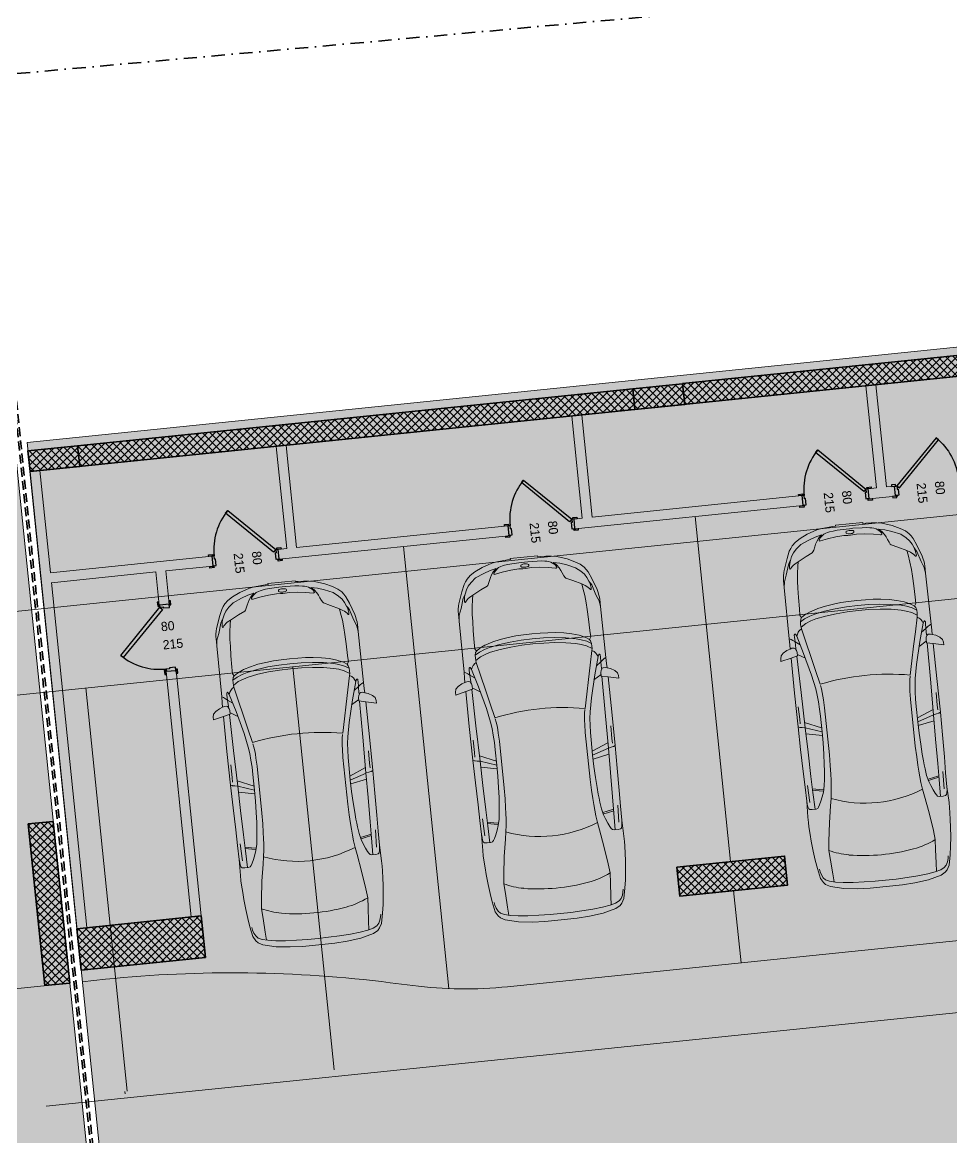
# Model space of a CAD drawing. Header units: millimetres. Extents: x 635850 to 824661, y -5878409 to -5774454.
# Drawn here: x 675643 to 686801, y -5801433 to -5788050 of the extents above; entities that cross this region are included whole.
import ezdxf

# ---------------------------------------------------------------- set-up
doc = ezdxf.new("R2010")
doc.units = ezdxf.units.MM
doc.header["$MEASUREMENT"] = 0
doc.linetypes.add('Dot & Dashed', pattern=[335.138881, 158.75, -88.194444, 0, -88.194437])
doc.linetypes.add('Hidden Line', pattern=[158.75, 105.833333, -52.916667])
for name, color, linetype, lineweight, true_color in [('0_Pen_No__102', 7, 'Continuous', 13, 0xcccccc), ('0_Pen_No__82', 7, 'Continuous', 20, 0xaaaaaa), ('A - Ndertesa 1 - Veturat_Pen_No__102', 7, 'Continuous', 13, 0xcccccc), ('A - Ndertesa 2 - 2D Drafting_Pen_No__102', 7, 'Continuous', 13, 0xcccccc), ('A - Ndertesa 2 - 2D Drafting_Pen_No__82', 7, 'Continuous', 20, 0xaaaaaa), ('A - Ndertesa 3 - Veturat_Pen_No__102', 7, 'Continuous', 13, 0xcccccc), ('A - Ndertesa 3 -Muret_Pen_No__102', 7, 'Continuous', 13, 0xcccccc), ('A - Ndertesa 3 -Muret_Pen_No__82', 7, 'Continuous', 20, 0xaaaaaa), ('A - Ndertesa 4 - Parcelat_Pen_No__8', 7, 'Continuous', 35, 0xa80f02), ('ARCHICAD Door Markers_Pen_No__112', 7, 'Continuous', 13, 0xd5aaaa)]:
    doc.layers.add(name, color=color, linetype=linetype, lineweight=lineweight, true_color=true_color)
for name, color, linetype, lineweight in [('A - Ndertesa 2 - 2D Drafting_Pen_No__121', 255, 'Continuous', 0), ('A - Ndertesa 2 - 2D Drafting_Pen_No__2', 8, 'Continuous', 15), ('A - Ndertesa 2 - 2D Drafting_Pen_No__6', 5, 'Continuous', 35), ('A - Ndertesa 3 - Shtyllat_Pen_No__101', 252, 'Continuous', 13), ('A - Ndertesa 3 - Shtyllat_Pen_No__22', 8, 'Continuous', 35), ('A - Ndertesa 3 -Muret_Pen_No__101', 252, 'Continuous', 13), ('A - Ndertesa 3 -Muret_Pen_No__22', 8, 'Continuous', 35), ('A - Ndërtesa 2 - Shtyllat_Pen_No__101', 252, 'Continuous', 13), ('A - Ndërtesa 2 - Shtyllat_Pen_No__22', 8, 'Continuous', 35), ('A-Ndertesa 3-Fill Bodrumi_Pen_No__121', 255, 'Continuous', 0), ('A-Ndertesa 3-Fill Bodrumi_Pen_No__2', 8, 'Continuous', 15), ('A-Ndertesa 3-Shyllat ndihmese_Pen_No__101', 252, 'Continuous', 13), ('A-Ndertesa 3-Shyllat ndihmese_Pen_No__22', 8, 'Continuous', 35), ('ARCHICAD Doors_Pen_No__101', 252, 'Continuous', 13), ('ARCHICAD Doors_Pen_No__42', 8, 'Continuous', 25), ('Drawing & Figure_Pen_No__6', 5, 'Continuous', 35)]:
    doc.layers.add(name, color=color, linetype=linetype, lineweight=lineweight)
for name, color, linetype in [('A - Ndertesa 3 - Shtyllat', 7, 'Continuous'), ('A - Ndertesa 3 -Muret', 7, 'Continuous'), ('A - Ndërtesa 2 - Shtyllat', 7, 'Continuous'), ('A-Ndertesa 3-Shyllat ndihmese', 7, 'Continuous'), ('ARCHICAD Door Markers', 7, 'Continuous'), ('ARCHICAD Doors', 7, 'Continuous')]:
    doc.layers.add(name, color=color, linetype=linetype)
doc.styles.add('GENERATED_STYLE_1', font='GOTHIC.TTF')
pattern_1 = [(45, (664183.82, -5827429.525), (-45.96194, 45.96194), []), (135, (664183.82, -5827429.525), (45.96194, 45.96194), [])]

# ---------------------------------------------------------------- blocks, each defined once
blk = doc.blocks.new('Wall_1', base_point=(678830, -5794483))
at = {"layer": 'A - Ndertesa 3 -Muret_Pen_No__102', "linetype": 'Continuous', "lineweight": 0, "true_color": 0xcccccc}
blk.add_hatch(color=254, dxfattribs=at).paths.add_polyline_path([(678937, -5794351), (678811, -5793127), (678692, -5793139), (678818, -5794363)])
at = {"layer": 'A - Ndertesa 3 -Muret_Pen_No__101', "color": 252, "linetype": 'Continuous', "lineweight": 13, "flags": 128}
for points in [[(678811, -5793127), (678692, -5793139)], [(678692, -5793139), (678818, -5794363)], [(678937, -5794351), (678811, -5793127)]]:
    blk.add_lwpolyline(points, dxfattribs=at)
blk = doc.blocks.new('Wall_2', base_point=(685910, -5793756))
at = {"layer": 'A - Ndertesa 3 -Muret_Pen_No__102', "linetype": 'Continuous', "lineweight": 0, "true_color": 0xcccccc}
blk.add_hatch(color=254, dxfattribs=at).paths.add_polyline_path([(686017, -5793625), (685891, -5792401), (685772, -5792413), (685898, -5793637)])
at = {"layer": 'A - Ndertesa 3 -Muret_Pen_No__101', "color": 252, "linetype": 'Continuous', "lineweight": 13, "flags": 128}
for points in [[(685891, -5792401), (685772, -5792413)], [(685772, -5792413), (685898, -5793637)], [(686017, -5793625), (685891, -5792401)]]:
    blk.add_lwpolyline(points, dxfattribs=at)
blk = doc.blocks.new('Wall_7', base_point=(682378, -5794119))
at = {"layer": 'A - Ndertesa 3 -Muret_Pen_No__102', "linetype": 'Continuous', "lineweight": 0, "true_color": 0xcccccc}
blk.add_hatch(color=254, dxfattribs=at).paths.add_polyline_path([(682485, -5793987), (682360, -5792763), (682240, -5792775), (682366, -5793999)])
at = {"layer": 'A - Ndertesa 3 -Muret_Pen_No__101', "color": 252, "linetype": 'Continuous', "lineweight": 13, "flags": 128}
for points in [[(682360, -5792763), (682240, -5792775)], [(682240, -5792775), (682366, -5793999)], [(682485, -5793987), (682360, -5792763)]]:
    blk.add_lwpolyline(points, dxfattribs=at)
blk = doc.blocks.new('Door 25_4')
at = {"layer": 'ARCHICAD Doors_Pen_No__101', "color": 252, "linetype": 'Continuous', "lineweight": 13}
for p, q in [((-400, 0), (-437, 0)), ((-400, 0), (-437, 0)), ((-400, 0), (-400, -115)), ((-400, 0), (-400, -115)), ((400, 0), (400, -115)), ((400, 0), (400, -115)), ((400, 0), (437, 0)), ((400, 0), (437, 0)), ((-400, -120), (-437, -120)), ((-400, -120), (-437, -120)), ((-400, -115), (-400, -120)), ((-400, -115), (-400, -120)), ((400, -115), (400, -120)), ((400, -115), (400, -120)), ((400, -120), (437, -120)), ((400, -120), (437, -120))]:
    blk.add_line(p, q, dxfattribs=at)
at = {"layer": 'ARCHICAD Doors_Pen_No__42', "color": 8, "linetype": 'Continuous', "lineweight": 25}
for p, q in [((-182, 498), (-154, 526)), ((344, -28), (-182, 498)), ((-154, 526), (372, 0)), ((-437, 0), (-437, 19)), ((-437, 19), (-387, 19)), ((-387, 0), (-437, 0)), ((-372, 0), (-400, 0)), ((-400, 0), (-400, -115)), ((-387, 19), (-387, 0)), ((-372, -40), (-372, 0)), ((372, 0), (344, -28)), ((400, 0), (372, 0)), ((372, 0), (372, -40)), ((387, 19), (437, 19)), ((387, 0), (387, 19)), ((437, 0), (387, 0)), ((400, -115), (400, 0)), ((437, 19), (437, 0)), ((-437, -139), (-437, -120)), ((-437, -120), (-387, -120)), ((-400, -120), (-400, -115)), ((-400, -115), (-375, -115)), ((-400, -115), (-360, -115)), ((-375, -120), (-400, -120)), ((-387, -120), (-387, -139)), ((-375, -115), (-375, -120)), ((-360, -40), (-372, -40)), ((-360, -115), (-360, -40)), ((372, -40), (360, -40)), ((360, -40), (360, -115)), ((360, -115), (400, -115)), ((375, -120), (375, -115)), ((375, -115), (400, -115)), ((400, -120), (375, -120)), ((387, -120), (437, -120)), ((387, -139), (387, -120)), ((400, -115), (400, -120)), ((437, -120), (437, -139)), ((-387, -139), (-437, -139)), ((437, -139), (387, -139))]:
    blk.add_line(p, q, dxfattribs=at)
blk.add_arc((372, 0), 744, 135, 180, dxfattribs=at)
blk = doc.blocks.new('D Marker 25_13')
at = {"layer": 'ARCHICAD Door Markers_Pen_No__112', "color": 9, "lineweight": 13, "true_color": 0xd5aaaa, "char_height": 110, "attachment_point": 7, "rotation": 90, "style": 'GENERATED_STYLE_1'}
for s, insert in [('\\A1;{\\pql;\\pt0;\\fCentury Gothic|b0|i0|c0|p34;80\\fCentury Gothic|b0|i0|c0|p34;\\A1{\\H.66x;\\S^  ;}\\fCentury Gothic|b0|i0|c0|p34;\\fCentury Gothic|b0|i0|c0|p34;}', (-52, -126)), ('\\A1;{\\pql;\\pt0;\\fCentury Gothic|b0|i0|c0|p34;215\\fCentury Gothic|b0|i0|c0|p34;\\A1{\\H.66x;\\S^  ;}\\fCentury Gothic|b0|i0|c0|p34;\\fCentury Gothic|b0|i0|c0|p34;}', (168, -126))]:
    blk.add_mtext(s, dxfattribs=dict(at, insert=insert))
blk = doc.blocks.new('Wall_93', base_point=(703729, -5791928))
at = {"layer": 'A - Ndertesa 3 -Muret_Pen_No__102', "linetype": 'Continuous', "lineweight": 0, "true_color": 0xcccccc}
for points in [[(685798, -5793647), (685810, -5793767), (686129, -5793734), (686116, -5793615)], [(682267, -5794010), (682279, -5794129), (685015, -5793848), (685002, -5793729)], [(678714, -5794374), (678726, -5794493), (681483, -5794211), (681471, -5794091)], [(675981, -5794654), (675993, -5794774), (677930, -5794575), (677918, -5794456)]]:
    blk.add_hatch(color=254, dxfattribs=at).paths.add_polyline_path(points)
at = {"layer": 'A - Ndertesa 3 -Muret_Pen_No__101', "color": 252, "linetype": 'Continuous', "lineweight": 13}
for p, q in [((685798, -5793647), (685835, -5793644)), ((685798, -5793647), (685810, -5793762)), ((686116, -5793615), (686080, -5793618)), ((686116, -5793615), (686128, -5793729)), ((685002, -5793729), (684965, -5793733)), ((685015, -5793848), (684978, -5793852)), ((685002, -5793729), (685014, -5793843)), ((685014, -5793843), (685015, -5793848)), ((685810, -5793762), (685810, -5793767)), ((685810, -5793767), (685847, -5793763)), ((686129, -5793734), (686092, -5793738)), ((686128, -5793729), (686129, -5793734)), ((681471, -5794091), (681434, -5794095)), ((681471, -5794091), (681483, -5794206)), ((682267, -5794010), (682303, -5794006)), ((682267, -5794010), (682278, -5794124)), ((682278, -5794124), (682279, -5794129)), ((682279, -5794129), (682316, -5794125)), ((681483, -5794211), (681446, -5794214)), ((681483, -5794206), (681483, -5794211)), ((678714, -5794374), (678751, -5794370)), ((678714, -5794374), (678725, -5794488)), ((677918, -5794456), (677881, -5794459)), ((677918, -5794456), (677930, -5794570)), ((678725, -5794488), (678726, -5794493)), ((678726, -5794493), (678763, -5794490)), ((677930, -5794575), (677893, -5794579)), ((677930, -5794570), (677930, -5794575))]:
    blk.add_line(p, q, dxfattribs=at)
at = {"layer": 'A - Ndertesa 3 -Muret_Pen_No__101', "color": 252, "linetype": 'Continuous', "lineweight": 13, "flags": 128}
for points in [[(685898, -5793637), (685798, -5793647)], [(686116, -5793615), (686017, -5793625)], [(682279, -5794129), (685015, -5793848)], [(685002, -5793729), (682485, -5793987)], [(685810, -5793767), (686129, -5793734)], [(681471, -5794091), (678937, -5794351)], [(682366, -5793999), (682267, -5794010)], [(678726, -5794493), (681483, -5794211)], [(678818, -5794363), (678714, -5794374)], [(677918, -5794456), (675981, -5794654)], [(675993, -5794774), (677247, -5794645)], [(677366, -5794633), (677930, -5794575)]]:
    blk.add_lwpolyline(points, dxfattribs=at)
at = {"layer": 'ARCHICAD Door Markers', "color": 161, "lineweight": 25, "true_color": 0x40a5ff, "rotation": 185.8572970547421}
for p in [(686527, -5793693), (685412, -5793807), (681881, -5794170), (678328, -5794534)]:
    blk.add_blockref('D Marker 25_13', p, dxfattribs=at)
at = {"layer": 'ARCHICAD Doors', "color": 7, "linetype": 'Continuous', "lineweight": 13, "xscale": -1, "zscale": 1000, "rotation": 5.857297054742189}
blk.add_blockref('Door 25_4', (686514, -5793574), dxfattribs=at)
at = {"layer": 'ARCHICAD Doors', "color": 7, "linetype": 'Continuous', "lineweight": 13, "zscale": 1000, "rotation": 5.857297054742189}
for p in [(685400, -5793688), (681869, -5794050), (678316, -5794415)]:
    blk.add_blockref('Door 25_4', p, dxfattribs=at)
blk = doc.blocks.new('Wall_94', base_point=(675711, -5793193))
at = {"layer": 'A - Ndertesa 3 -Muret_Pen_No__82', "linetype": 'Continuous', "lineweight": 20, "true_color": 0xaaaaaa}
h = blk.add_hatch(dxfattribs=at)
h.set_pattern_fill('Concrete_Block', color=253, style=0, pattern_type=2)
h.set_pattern_definition(pattern_1)
h.paths.add_polyline_path([(676332, -5793380), (675736, -5793441), (675736, -5793441), (703591, -5790584), (703566, -5790335), (703565, -5790335), (703591, -5790584), (702994, -5790645), (702968, -5790396), (696611, -5791049), (696637, -5791297), (696040, -5791358), (696015, -5791110), (689889, -5791738), (689915, -5791987), (689318, -5792048), (689292, -5791799), (683570, -5792386), (683596, -5792635), (682999, -5792696), (682974, -5792448), (676307, -5793131)])
at = {"layer": 'A - Ndertesa 3 -Muret_Pen_No__22', "color": 8, "linetype": 'Continuous', "lineweight": 35, "flags": 128}
for points in [[(675736, -5793441), (703591, -5790584)], [(689292, -5791799), (683570, -5792386)], [(682974, -5792448), (676307, -5793131)], [(675736, -5793441), (675736, -5793441)]]:
    blk.add_lwpolyline(points, dxfattribs=at)
blk = doc.blocks.new('Wall_98', base_point=(676299, -5798926))
at = {"layer": 'A - Ndertesa 3 -Muret_Pen_No__102', "linetype": 'Continuous', "lineweight": 0, "true_color": 0xcccccc}
blk.add_hatch(color=254, dxfattribs=at).paths.add_polyline_path([(676418, -5798913), (675855, -5793430), (675736, -5793442), (676299, -5798926)])
at = {"layer": 'A - Ndertesa 3 -Muret_Pen_No__101', "color": 252, "linetype": 'Continuous', "lineweight": 13, "flags": 128}
for points in [[(675855, -5793430), (675736, -5793442)], [(675736, -5793442), (676299, -5798926)], [(675981, -5794654), (675855, -5793430)], [(676418, -5798913), (675993, -5794774)]]:
    blk.add_lwpolyline(points, dxfattribs=at)
blk = doc.blocks.new('Door 25_5')
at = {"layer": 'ARCHICAD Doors_Pen_No__101', "color": 252, "linetype": 'Continuous', "lineweight": 13}
for p, q in [((-400, 5), (-437, 5)), ((-400, 5), (-437, 5)), ((-400, 0), (-400, 5)), ((-400, 0), (-400, 5)), ((-400, -115), (-400, 0)), ((-400, -115), (-400, 0)), ((400, 0), (400, 5)), ((400, 0), (400, 5)), ((400, 5), (437, 5)), ((400, 5), (437, 5)), ((400, -115), (400, 0)), ((400, -115), (400, 0)), ((-400, -115), (-437, -115)), ((-400, -115), (-437, -115)), ((400, -115), (437, -115)), ((400, -115), (437, -115))]:
    blk.add_line(p, q, dxfattribs=at)
at = {"layer": 'ARCHICAD Doors_Pen_No__42', "color": 8, "linetype": 'Continuous', "lineweight": 25}
for p, q in [((-182, 498), (-154, 526)), ((344, -28), (-182, 498)), ((-154, 526), (372, 0)), ((-387, 24), (-437, 24)), ((-437, 24), (-437, 5)), ((-437, 5), (-387, 5)), ((-375, 5), (-400, 5)), ((-400, 5), (-400, 0)), ((-400, 0), (-375, 0)), ((-372, 0), (-400, 0)), ((-400, 0), (-400, -115)), ((-387, 5), (-387, 24)), ((-375, 0), (-375, 5)), ((-372, -40), (-372, 0)), ((372, 0), (344, -28)), ((400, 0), (372, 0)), ((372, 0), (372, -40)), ((400, 5), (375, 5)), ((375, 5), (375, 0)), ((375, 0), (400, 0)), ((437, 24), (387, 24)), ((387, 24), (387, 5)), ((387, 5), (437, 5)), ((400, 0), (400, 5)), ((400, -115), (400, 0)), ((437, 5), (437, 24)), ((-387, -115), (-437, -115)), ((-437, -115), (-437, -134)), ((-400, -115), (-360, -115)), ((-387, -134), (-387, -115)), ((-360, -40), (-372, -40)), ((-360, -115), (-360, -40)), ((372, -40), (360, -40)), ((360, -40), (360, -115)), ((360, -115), (400, -115)), ((437, -115), (387, -115)), ((387, -115), (387, -134)), ((437, -134), (437, -115)), ((-437, -134), (-387, -134)), ((387, -134), (437, -134))]:
    blk.add_line(p, q, dxfattribs=at)
blk.add_arc((372, 0), 744, 135, 180, dxfattribs=at)
blk = doc.blocks.new('D Marker 25_12')
at = {"layer": 'ARCHICAD Door Markers_Pen_No__112', "color": 9, "lineweight": 13, "true_color": 0xd5aaaa, "char_height": 110, "attachment_point": 7, "rotation": 270, "style": 'GENERATED_STYLE_1'}
for s, insert in [('\\A1;{\\pql;\\pt0;\\fCentury Gothic|b0|i0|c0|p34;215\\fCentury Gothic|b0|i0|c0|p34;\\A1{\\H.66x;\\S^  ;}\\fCentury Gothic|b0|i0|c0|p34;\\fCentury Gothic|b0|i0|c0|p34;}', (-168, 6)), ('\\A1;{\\pql;\\pt0;\\fCentury Gothic|b0|i0|c0|p34;80\\fCentury Gothic|b0|i0|c0|p34;\\A1{\\H.66x;\\S^  ;}\\fCentury Gothic|b0|i0|c0|p34;\\fCentury Gothic|b0|i0|c0|p34;}', (52, 6))]:
    blk.add_mtext(s, dxfattribs=dict(at, insert=insert))
blk = doc.blocks.new('Wall_107', base_point=(677791, -5798773))
at = {"layer": 'A - Ndertesa 3 -Muret_Pen_No__102', "linetype": 'Continuous', "lineweight": 0, "true_color": 0xcccccc}
for points in [[(677366, -5794633), (677247, -5794645), (677288, -5795043), (677407, -5795031)], [(677369, -5795839), (677671, -5798785), (677791, -5798773), (677489, -5795827)]]:
    blk.add_hatch(color=254, dxfattribs=at).paths.add_polyline_path(points)
at = {"layer": 'A - Ndertesa 3 -Muret_Pen_No__101', "color": 252, "linetype": 'Continuous', "lineweight": 13}
for p, q in [((677288, -5795043), (677284, -5795006)), ((677293, -5795043), (677288, -5795043)), ((677407, -5795031), (677293, -5795043)), ((677407, -5795031), (677403, -5794994)), ((677374, -5795838), (677369, -5795839)), ((677369, -5795839), (677373, -5795876)), ((677489, -5795827), (677374, -5795838)), ((677489, -5795827), (677492, -5795863))]:
    blk.add_line(p, q, dxfattribs=at)
at = {"layer": 'A - Ndertesa 3 -Muret_Pen_No__101', "color": 252, "linetype": 'Continuous', "lineweight": 13, "flags": 128}
for points in [[(677247, -5794645), (677288, -5795043)], [(677407, -5795031), (677366, -5794633)], [(677369, -5795839), (677671, -5798785)], [(677791, -5798773), (677489, -5795827)]]:
    blk.add_lwpolyline(points, dxfattribs=at)
at = {"layer": 'ARCHICAD Door Markers', "color": 161, "lineweight": 25, "true_color": 0x40a5ff, "rotation": 95.85729705474219}
blk.add_blockref('D Marker 25_12', (677328, -5795441), dxfattribs=at)
at = {"layer": 'ARCHICAD Doors', "color": 7, "linetype": 'Continuous', "lineweight": 13, "zscale": 1000, "rotation": 95.85729705474219}
blk.add_blockref('Door 25_5', (677333, -5795440), dxfattribs=at)
blk = doc.blocks.new('Column_87', base_point=(675965, -5798623))
at = {"layer": 'A - Ndërtesa 2 - Shtyllat_Pen_No__101', "linetype": 'Continuous', "lineweight": 13}
h = blk.add_hatch(dxfattribs=at)
h.set_pattern_fill('Concrete_Block', color=252, style=0, pattern_type=2)
h.set_pattern_definition(pattern_1)
h.paths.add_polyline_path([(675716, -5797668), (675915, -5799608), (676213, -5799578), (676014, -5797638)])
at = {"layer": 'A - Ndërtesa 2 - Shtyllat_Pen_No__22', "color": 8, "linetype": 'Continuous', "lineweight": 35, "flags": 128}
blk.add_lwpolyline([(675716, -5797668), (676014, -5797638), (676213, -5799578), (675915, -5799608)], close=True, dxfattribs=at)
blk = doc.blocks.new('Column_125', base_point=(684165, -5798295))
at = {"layer": 'A - Ndertesa 3 - Shtyllat_Pen_No__101', "linetype": 'Continuous', "lineweight": 13}
h = blk.add_hatch(dxfattribs=at)
h.set_pattern_fill('Concrete_Block', color=252, style=0, pattern_type=2)
h.set_pattern_definition(pattern_1)
h.paths.add_polyline_path([(683501, -5798187), (683537, -5798535), (684830, -5798402), (684794, -5798054)])
at = {"layer": 'A - Ndertesa 3 - Shtyllat_Pen_No__22', "color": 8, "linetype": 'Continuous', "lineweight": 35, "flags": 128}
blk.add_lwpolyline([(683501, -5798187), (683537, -5798535), (684830, -5798402), (684794, -5798054)], close=True, dxfattribs=at)
blk = doc.blocks.new('Column_127', base_point=(677070, -5799098))
at = {"layer": 'A - Ndertesa 3 - Shtyllat_Pen_No__101', "linetype": 'Continuous', "lineweight": 13}
h = blk.add_hatch(dxfattribs=at)
h.set_pattern_fill('Concrete_Block', color=252, style=0, pattern_type=2)
h.set_pattern_definition(pattern_1)
h.paths.add_polyline_path([(676299, -5798926), (676350, -5799423), (677842, -5799270), (677791, -5798773)])
at = {"layer": 'A - Ndertesa 3 - Shtyllat_Pen_No__22', "color": 8, "linetype": 'Continuous', "lineweight": 35, "flags": 128}
blk.add_lwpolyline([(676299, -5798926), (676350, -5799423), (677842, -5799270), (677791, -5798773)], close=True, dxfattribs=at)
blk = doc.blocks.new('Column_141', base_point=(683285, -5792541))
at = {"layer": 'A-Ndertesa 3-Shyllat ndihmese_Pen_No__101', "linetype": 'Continuous', "lineweight": 13}
h = blk.add_hatch(dxfattribs=at)
h.set_pattern_fill('Concrete_Block', color=252, style=0, pattern_type=2)
h.set_pattern_definition(pattern_1)
h.paths.add_polyline_path([(682999, -5792696), (683596, -5792635), (683570, -5792386), (682974, -5792448)])
at = {"layer": 'A-Ndertesa 3-Shyllat ndihmese_Pen_No__22', "color": 8, "linetype": 'Continuous', "lineweight": 35, "flags": 128}
blk.add_lwpolyline([(682999, -5792696), (683596, -5792635), (683570, -5792386), (682974, -5792448)], close=True, dxfattribs=at)
blk = doc.blocks.new('Column_142', base_point=(676021, -5793286))
at = {"layer": 'A-Ndertesa 3-Shyllat ndihmese_Pen_No__101', "linetype": 'Continuous', "lineweight": 13}
h = blk.add_hatch(dxfattribs=at)
h.set_pattern_fill('Concrete_Block', color=252, style=0, pattern_type=2)
h.set_pattern_definition(pattern_1)
h.paths.add_polyline_path([(675736, -5793441), (676332, -5793380), (676307, -5793131), (675710, -5793193)])
at = {"layer": 'A-Ndertesa 3-Shyllat ndihmese_Pen_No__22', "color": 8, "linetype": 'Continuous', "lineweight": 35, "flags": 128}
blk.add_lwpolyline([(675736, -5793441), (676332, -5793380), (676307, -5793131), (675710, -5793193)], close=True, dxfattribs=at)
blk = doc.blocks.new('Car 05 25')
at = {"layer": 'A - Ndertesa 1 - Veturat_Pen_No__102', "color": 254, "linetype": 'Continuous', "lineweight": 13, "true_color": 0xcccccc}
for p, q in [((125, 791), (129, 820)), ((129, 820), (139, 832)), ((139, 832), (165, 840)), ((165, 840), (195, 844)), ((195, 844), (231, 846)), ((211, 809), (418, 816)), ((1115, 809), (1109, 774)), ((1120, 833), (1115, 809)), ((1121, 838), (1120, 836)), ((1120, 836), (1120, 833)), ((1130, 859), (1121, 838)), ((1163, 830), (1220, 829)), ((1220, 829), (1370, 831)), ((1958, 858), (1977, 777)), ((2075, 836), (2068, 858)), ((2070, 800), (2075, 809)), ((2075, 809), (2075, 836)), ((2148, 790), (2167, 814)), ((2167, 814), (2182, 834)), ((2182, 834), (2193, 856)), ((2808, 853), (2877, 843)), ((2877, 843), (2954, 814)), ((2904, 833), (2905, 833)), ((2954, 814), (3076, 775)), ((-768, 602), (-751, 670)), ((-729, 716), (-751, 670)), ((-701, 743), (-729, 716)), ((-665, 761), (-701, 743)), ((-627, 772), (-665, 761)), ((-595, 778), (-627, 772)), ((126, 744), (125, 791)), ((327, 762), (125, 756)), ((132, 723), (126, 744)), ((147, 711), (132, 723)), ((171, 697), (147, 711)), ((213, 677), (171, 697)), ((266, 655), (213, 677)), ((522, 765), (327, 762)), ((339, 683), (330, 634)), ((355, 762), (339, 683)), ((357, 683), (347, 629)), ((373, 763), (357, 683)), ((814, 769), (522, 765)), ((1109, 774), (814, 769)), ((1036, 773), (997, 579)), ((1042, 578), (1108, 774)), ((1173, 775), (1090, 578)), ((1109, 774), (1538, 780)), ((1538, 780), (1975, 786)), ((2000, 702), (1730, 634)), ((1939, 686), (1996, 777)), ((1977, 777), (2020, 777)), ((2000, 702), (2214, 763)), ((2020, 777), (2044, 783)), ((2044, 783), (2063, 792)), ((2063, 792), (2070, 800)), ((2069, 788), (2065, 794)), ((2069, 788), (2148, 790)), ((2107, 732), (2148, 790)), ((2122, 660), (2294, 698)), ((2148, 790), (2206, 792)), ((2206, 792), (2227, 791)), ((2227, 770), (2214, 763)), ((2214, 763), (2238, 752)), ((2227, 791), (2233, 790)), ((2234, 774), (2227, 770)), ((2233, 790), (2238, 787)), ((2238, 777), (2234, 774)), ((2241, 784), (2238, 787)), ((2238, 777), (2241, 781)), ((2238, 752), (2259, 740)), ((2241, 781), (2241, 784)), ((2259, 740), (2269, 731)), ((2269, 731), (2279, 722)), ((2279, 722), (2294, 698)), ((2294, 698), (2317, 701)), ((2294, 698), (2294, 698)), ((2317, 701), (2346, 703)), ((2355, 640), (2317, 701)), ((2346, 703), (2379, 702)), ((2410, 649), (2379, 702)), ((2379, 702), (2411, 694)), ((2411, 694), (2411, 694)), ((2429, 682), (2411, 694)), ((2429, 682), (2457, 700)), ((2429, 682), (2429, 682)), ((2429, 682), (2457, 640)), ((2457, 700), (2535, 698)), ((2535, 698), (2535, 698)), ((2535, 698), (2673, 696)), ((2673, 696), (2787, 691)), ((2787, 691), (2868, 687)), ((2868, 687), (2960, 679)), ((2960, 679), (2868, 687)), ((2960, 679), (3047, 666)), ((3022, 758), (3024, 762)), ((3024, 754), (3022, 758)), ((3024, 762), (3035, 765)), ((3038, 743), (3024, 754)), ((3035, 765), (3047, 764)), ((3051, 731), (3038, 743)), ((3047, 764), (3061, 763)), ((3065, 715), (3051, 731)), ((3061, 763), (3090, 757)), ((3077, 698), (3065, 715)), ((3100, 763), (3076, 775)), ((3100, 657), (3077, 698)), ((3090, 757), (3108, 751)), ((3114, 753), (3100, 763)), ((3108, 751), (3123, 746)), ((3123, 746), (3114, 753)), ((3170, 727), (3123, 746)), ((3212, 701), (3170, 727)), ((3254, 663), (3212, 701)), ((-768, 602), (-783, 510)), ((-764, 617), (-666, 624)), ((-666, 624), (-501, 634)), ((-501, 634), (-383, 642)), ((-383, 642), (-274, 631)), ((-274, 631), (-56, 601)), ((-56, 601), (146, 567)), ((146, 567), (233, 552)), ((233, 552), (315, 541)), ((319, 636), (266, 655)), ((315, 541), (384, 535)), ((393, 618), (319, 636)), ((475, 607), (393, 618)), ((521, 602), (475, 607)), ((570, 597), (521, 602)), ((653, 591), (570, 597)), ((773, 585), (653, 591)), ((907, 580), (773, 585)), ((1042, 578), (907, 580)), ((1228, 578), (1042, 578)), ((1316, 580), (1228, 578)), ((1403, 584), (1316, 580)), ((1484, 590), (1403, 584)), ((1562, 601), (1484, 590)), ((1554, 533), (1597, 541)), ((1730, 634), (1562, 601)), ((1597, 541), (1597, 541)), ((1611, 544), (1780, 582)), ((1780, 582), (1953, 621)), ((1953, 621), (2122, 660)), ((2380, 575), (2355, 640)), ((2397, 514), (2380, 575)), ((2436, 583), (2410, 649)), ((2454, 522), (2436, 583)), ((2457, 640), (2487, 574)), ((2487, 574), (2492, 562)), ((2492, 562), (2518, 477)), ((3047, 666), (3100, 657)), ((3153, 554), (3100, 657)), ((3190, 476), (3153, 554)), ((3302, 603), (3254, 663)), ((3302, 603), (3346, 501)), ((-783, 510), (-795, 391)), ((384, 535), (454, 530)), ((454, 530), (526, 526)), ((526, 526), (628, 522)), ((628, 522), (757, 518)), ((757, 518), (1323, 518)), ((1323, 518), (1420, 522)), ((1420, 522), (1467, 524)), ((1467, 524), (1511, 528)), ((1511, 528), (1554, 533)), ((2419, 396), (2397, 514)), ((2478, 401), (2454, 522)), ((2518, 477), (2538, 384)), ((3199, 467), (3190, 476)), ((3221, 454), (3199, 467)), ((3256, 439), (3221, 454)), ((3288, 425), (3256, 439)), ((3319, 408), (3288, 425)), ((3353, 384), (3319, 408)), ((3346, 501), (3374, 420)), ((3391, 344), (3374, 420)), ((-795, 391), (-802, 259)), ((2434, 266), (2419, 396)), ((2494, 269), (2478, 401)), ((2503, 133), (2494, 269)), ((2538, 384), (2551, 286)), ((2551, 286), (2560, 194)), ((3325, 377), (3321, 370)), ((3321, 370), (3321, 362)), ((3321, 362), (3338, 277)), ((3328, 380), (3325, 377)), ((3338, 379), (3328, 380)), ((3364, 358), (3338, 379)), ((3338, 277), (3352, 173)), ((3377, 360), (3353, 384)), ((3397, 316), (3364, 358)), ((3391, 344), (3377, 360)), ((3408, 289), (3397, 316)), ((3408, 289), (3414, 267)), ((-802, 259), (-807, 125)), ((2442, 132), (2434, 266)), ((2560, 194), (2564, 101)), ((3352, 173), (3358, 76)), ((3414, 267), (3418, 243)), ((3418, 243), (3424, 201)), ((3424, 201), (3428, 152)), ((3432, 40), (3428, 152)), ((-807, 125), (-808, 0)), ((-807, -125), (-808, 0)), ((2444, 0), (2442, 132)), ((2444, 0), (2442, -132)), ((2506, 0), (2503, 133)), ((2564, 101), (2566, 0)), ((2564, -101), (2566, 0)), ((3354, 28), (3358, 76)), ((3354, 28), (3354, -1)), ((3354, -28), (3354, 1)), ((3371, 12), (3370, -1)), ((3371, -12), (3370, 1)), ((3372, 24), (3371, 12)), ((3376, 39), (3372, 24)), ((3382, 47), (3376, 39)), ((3386, 48), (3382, 47)), ((3386, 48), (3394, 48)), ((3399, 47), (3394, 48)), ((3404, 39), (3399, 47)), ((3404, 39), (3408, 24)), ((3408, 24), (3410, 8)), ((3410, 8), (3410, 0)), ((3432, 57), (3432, 57)), ((3432, 0), (3432, 40)), ((3432, 0), (3432, -40)), ((-802, -259), (-807, -125)), ((2442, -132), (2434, -266)), ((2503, -133), (2494, -269)), ((2506, 0), (2503, -133)), ((2560, -194), (2564, -101)), ((3352, -173), (3358, -76)), ((3354, -28), (3358, -76)), ((3372, -24), (3371, -12)), ((3376, -39), (3372, -24)), ((3382, -47), (3376, -39)), ((3386, -48), (3382, -47)), ((3386, -48), (3394, -48)), ((3399, -47), (3394, -48)), ((3404, -39), (3399, -47)), ((3404, -39), (3408, -24)), ((3408, -24), (3410, -8)), ((3410, -8), (3410, 0)), ((3432, -40), (3428, -152)), ((3432, -57), (3432, -57)), ((-795, -391), (-802, -259)), ((2434, -266), (2419, -396)), ((2551, -286), (2560, -194)), ((3338, -277), (3352, -173)), ((3408, -289), (3414, -267)), ((3414, -267), (3418, -243)), ((3418, -243), (3424, -201)), ((3424, -201), (3428, -152)), ((-783, -510), (-795, -391)), ((2419, -396), (2397, -514)), ((2478, -401), (2454, -522)), ((2494, -269), (2478, -401)), ((2518, -477), (2538, -384)), ((2538, -384), (2551, -286)), ((3353, -384), (3319, -408)), ((3321, -362), (3338, -277)), ((3321, -370), (3321, -362)), ((3325, -377), (3321, -370)), ((3328, -380), (3325, -377)), ((3338, -379), (3328, -380)), ((3364, -358), (3338, -379)), ((3377, -360), (3353, -384)), ((3397, -316), (3364, -358)), ((3391, -344), (3374, -420)), ((3391, -344), (3377, -360)), ((3408, -289), (3397, -316)), ((-768, -602), (-783, -510)), ((315, -541), (384, -535)), ((384, -535), (454, -530)), ((454, -530), (526, -526)), ((526, -526), (628, -522)), ((628, -522), (757, -518)), ((757, -518), (1323, -518)), ((1323, -518), (1420, -522)), ((1420, -522), (1467, -524)), ((1467, -524), (1511, -528)), ((1511, -528), (1554, -533)), ((1554, -533), (1597, -541)), ((2397, -514), (2380, -575)), ((2454, -522), (2436, -583)), ((2492, -562), (2518, -477)), ((3190, -476), (3153, -554)), ((3199, -467), (3190, -476)), ((3221, -454), (3199, -467)), ((3256, -439), (3221, -454)), ((3288, -425), (3256, -439)), ((3319, -408), (3288, -425)), ((3302, -603), (3346, -501)), ((3346, -501), (3374, -420)), ((-768, -602), (-751, -670)), ((-764, -617), (-666, -624)), ((-666, -624), (-501, -634)), ((-501, -634), (-383, -642)), ((-383, -642), (-274, -631)), ((-274, -631), (-56, -601)), ((-56, -601), (146, -567)), ((146, -567), (233, -552)), ((266, -655), (213, -677)), ((233, -552), (315, -541)), ((319, -636), (266, -655)), ((393, -618), (319, -636)), ((339, -683), (330, -634)), ((357, -683), (347, -629)), ((475, -607), (393, -618)), ((521, -602), (475, -607)), ((570, -597), (521, -602)), ((653, -591), (570, -597)), ((773, -585), (653, -591)), ((907, -580), (773, -585)), ((1042, -578), (907, -580)), ((1036, -773), (997, -579)), ((1042, -578), (1108, -774)), ((1228, -578), (1042, -578)), ((1173, -775), (1090, -578)), ((1316, -580), (1228, -578)), ((1403, -584), (1316, -580)), ((1484, -590), (1403, -584)), ((1562, -601), (1484, -590)), ((1730, -634), (1562, -601)), ((1597, -541), (1597, -541)), ((1611, -544), (1780, -582)), ((2000, -702), (1730, -634)), ((1780, -582), (1953, -621)), ((1953, -621), (2122, -660)), ((2122, -660), (2294, -698)), ((2355, -640), (2317, -701)), ((2380, -575), (2355, -640)), ((2410, -649), (2379, -702)), ((2436, -583), (2410, -649)), ((2429, -682), (2457, -640)), ((2457, -640), (2487, -574)), ((2487, -574), (2492, -562)), ((2960, -679), (3047, -666)), ((3047, -666), (3100, -657)), ((3100, -657), (3077, -698)), ((3153, -554), (3100, -657)), ((3254, -663), (3212, -701)), ((3302, -603), (3254, -663)), ((-729, -716), (-751, -670)), ((-701, -743), (-729, -716)), ((-665, -761), (-701, -743)), ((-627, -772), (-665, -761)), ((-595, -778), (-627, -772)), ((126, -744), (125, -791)), ((327, -762), (125, -756)), ((125, -791), (129, -820)), ((132, -723), (126, -744)), ((147, -711), (132, -723)), ((171, -697), (147, -711)), ((213, -677), (171, -697)), ((522, -765), (327, -762)), ((355, -762), (339, -683)), ((373, -763), (357, -683)), ((814, -769), (522, -765)), ((1109, -774), (814, -769)), ((1109, -774), (1538, -780)), ((1115, -809), (1109, -774)), ((1538, -780), (1975, -786)), ((1939, -686), (1996, -777)), ((1958, -858), (1977, -777)), ((1977, -777), (2020, -777)), ((2000, -702), (2214, -763)), ((2020, -777), (2044, -783)), ((2044, -783), (2063, -792)), ((2063, -792), (2070, -800)), ((2069, -788), (2065, -794)), ((2069, -788), (2148, -790)), ((2070, -800), (2075, -809)), ((2107, -732), (2148, -790)), ((2148, -790), (2167, -814)), ((2148, -790), (2206, -792)), ((2206, -792), (2227, -791)), ((2214, -763), (2238, -752)), ((2227, -770), (2214, -763)), ((2234, -774), (2227, -770)), ((2227, -791), (2233, -790)), ((2233, -790), (2238, -787)), ((2238, -777), (2234, -774)), ((2238, -752), (2259, -740)), ((2238, -777), (2241, -781)), ((2241, -784), (2238, -787)), ((2241, -781), (2241, -784)), ((2259, -740), (2269, -731)), ((2269, -731), (2279, -722)), ((2279, -722), (2294, -698)), ((2294, -698), (2317, -701)), ((2294, -698), (2294, -698)), ((2317, -701), (2346, -703)), ((2346, -703), (2379, -702)), ((2379, -702), (2411, -694)), ((2429, -682), (2411, -694)), ((2411, -694), (2411, -694)), ((2429, -682), (2429, -682)), ((2429, -682), (2457, -700)), ((2457, -700), (2535, -698)), ((2535, -698), (2673, -696)), ((2535, -698), (2535, -698)), ((2673, -696), (2787, -691)), ((2787, -691), (2868, -687)), ((2868, -687), (2960, -679)), ((2960, -679), (2868, -687)), ((2954, -814), (3076, -775)), ((3024, -754), (3022, -758)), ((3022, -758), (3024, -762)), ((3038, -743), (3024, -754)), ((3024, -762), (3035, -765)), ((3035, -765), (3047, -764)), ((3051, -731), (3038, -743)), ((3047, -764), (3061, -763)), ((3065, -715), (3051, -731)), ((3061, -763), (3090, -757)), ((3077, -698), (3065, -715)), ((3100, -763), (3076, -775)), ((3090, -757), (3108, -751)), ((3114, -753), (3100, -763)), ((3108, -751), (3123, -746)), ((3123, -746), (3114, -753)), ((3170, -727), (3123, -746)), ((3212, -701), (3170, -727)), ((129, -820), (139, -832)), ((139, -832), (165, -840)), ((165, -840), (195, -844)), ((195, -844), (231, -846)), ((211, -809), (418, -816)), ((1120, -833), (1115, -809)), ((1120, -836), (1120, -833)), ((1121, -838), (1120, -836)), ((1130, -859), (1121, -838)), ((1163, -830), (1220, -829)), ((1220, -829), (1370, -831)), ((2075, -836), (2068, -858)), ((2075, -809), (2075, -836)), ((2167, -814), (2182, -834)), ((2182, -834), (2193, -856)), ((2808, -853), (2877, -843)), ((2877, -843), (2954, -814))]:
    blk.add_line(p, q, dxfattribs=at)
at = {"layer": 'A - Ndertesa 1 - Veturat_Pen_No__102', "color": 254, "linetype": 'Continuous', "lineweight": 13, "true_color": 0xcccccc, "flags": 128}
blk.add_lwpolyline([(-483, -817), (-372, -830), (-252, -841), (-168, -845), (-78, -851), (-24, -852), (40, -852), (231, -846), (400, -848), (591, -852), (857, -856), (1130, -859), (1536, -860), (1958, -858), (1929, -983), (1961, -983), (1997, -975), (2027, -945), (2055, -898), (2068, -858), (2120, -857), (2193, -856), (2808, -853), (2856, -853), (2891, -853), (2923, -852), (2945, -849), (2990, -840), (3014, -833), (3154, -783), (3236, -748), (3269, -728), (3299, -706), (3337, -663), (3374, -604), (3418, -513), (3457, -393), (3468, -331), (3474, -264), (3478, -200), (3479, -165), (3490, -165), (3490, 165), (3479, 165), (3478, 200), (3474, 264), (3468, 331), (3457, 393), (3418, 513), (3374, 604), (3337, 663), (3299, 706), (3269, 728), (3236, 748), (3154, 783), (3014, 833), (2990, 840), (2945, 849), (2923, 852), (2891, 853), (2856, 853), (2808, 853), (2193, 856), (2120, 857), (2068, 858), (2055, 898), (2027, 945), (1997, 975), (1961, 983), (1929, 983), (1958, 858), (1536, 860), (1130, 859), (857, 856), (591, 852), (400, 848), (231, 846), (40, 852), (-24, 852), (-78, 851), (-168, 845), (-252, 841), (-372, 830), (-483, 817), (-585, 801), (-706, 776), (-758, 747), (-785, 722), (-815, 668), (-855, 511), (-875, 345), (-883, 195), (-885, 0), (-883, -195), (-875, -345), (-855, -511), (-815, -668), (-785, -722), (-758, -747), (-706, -776), (-585, -801)], close=True, dxfattribs=at)
at = {"layer": 'A - Ndertesa 1 - Veturat_Pen_No__102', "color": 254, "linetype": 'Continuous', "lineweight": 13, "true_color": 0xcccccc}
for centre, radius, start, end in [((493, 218), 973, 154.1545, 170.9117), ((1650, 0), 1520, 158.6992, 201.3008), ((-1245, 0), 2907, 349.2142, 10.7858), ((1856, -2), 2354, 170.8804, 189.9223), ((493, -218), 973, 191.2305, 205.8455)]:
    blk.add_arc(centre, radius, start, end, dxfattribs=at)

msp = doc.modelspace()

# ---------------------------------------------------------------- hatches: boundary and pattern name
at = {"layer": 'A - Ndertesa 2 - 2D Drafting_Pen_No__121', "linetype": 'Continuous', "lineweight": 0, "true_color": 0x3f3f3f}
msp.add_hatch(color=250, dxfattribs=at).paths.add_polyline_path([(675560.3, -5793210.7), (676734.1, -5804653.3), (677884.2, -5815864.6), (678448.4, -5821364.6), (678862.1, -5825397.4), (667616.7, -5826070.1), (648434.7, -5827217.5), (645265, -5796318.5)])
at = {"layer": 'A-Ndertesa 3-Fill Bodrumi_Pen_No__121', "linetype": 'Continuous', "lineweight": 0, "true_color": 0x3f3f3f}
msp.add_hatch(color=250, dxfattribs=at).paths.add_polyline_path([(703555.3, -5790235.6), (707005.6, -5823868.4), (679022.7, -5825475.9), (675700.6, -5793093.2)])

# ---------------------------------------------------------------- linework, layer by layer
at = {"layer": '0_Pen_No__102', "color": 254, "linetype": 'Continuous', "lineweight": 13, "true_color": 0xcccccc, "flags": 128}
for points in [[(679388.5, -5800619), (678892.3, -5795782.1)], [(676901.6, -5800874.2), (676405.4, -5796037.2)], [(675928, -5801055.7), (703382, -5798239.2)]]:
    msp.add_lwpolyline(points, dxfattribs=at)
at = {"layer": '0_Pen_No__82', "color": 253, "linetype": 'Continuous', "lineweight": 20, "true_color": 0xaaaaaa, "flags": 128}
for points in [[(684147.4, -5798120.4), (683722.7, -5793980.8)], [(680765.2, -5799643.9), (680221.1, -5794340)], [(684183.1, -5798468.6), (684271.9, -5799334.1)], [(676878.8, -5800906.8), (676875.7, -5800876.9)]]:
    msp.add_lwpolyline(points, dxfattribs=at)
msp.add_lwpolyline([(704278.2, -5797281.8), (681469.9, -5799621.6, -0.0571869), (680330, -5799607.9), (680060.4, -5799573.7, 0.0571883), (676640.6, -5799532.6), (676363.8, -5799561)], format="xyb", dxfattribs=at)
at = {"layer": 'A - Ndertesa 2 - 2D Drafting_Pen_No__102', "color": 254, "linetype": 'Continuous', "lineweight": 13, "true_color": 0xcccccc, "flags": 128}
for points in [[(675320.4, -5795143.2), (703173.4, -5792285.9)], [(675422.5, -5796138), (703819.5, -5793224.9)]]:
    msp.add_lwpolyline(points, dxfattribs=at)
at = {"layer": 'A - Ndertesa 2 - 2D Drafting_Pen_No__2', "color": 8, "linetype": 'Continuous', "lineweight": 15, "flags": 128}
msp.add_lwpolyline([(675560.3, -5793210.7), (676734.1, -5804653.3), (677884.2, -5815864.6), (678448.4, -5821364.6), (678862.1, -5825397.4), (667616.7, -5826070.1), (648434.7, -5827217.5), (645265, -5796318.5)], close=True, dxfattribs=at)
at = {"layer": 'A - Ndertesa 2 - 2D Drafting_Pen_No__6', "color": 5, "linetype": 'Hidden Line', "lineweight": 35, "flags": 128}
msp.add_lwpolyline([(675305.7, -5790239.3), (678986, -5826115.6)], dxfattribs=at)
at = {"layer": 'A - Ndertesa 2 - 2D Drafting_Pen_No__82', "color": 253, "linetype": 'Continuous', "lineweight": 20, "true_color": 0xaaaaaa, "flags": 128}
msp.add_lwpolyline([(676213.6, -5799579), (653980.3, -5801859.8, 0.4142136), (651748.5, -5804601.8), (653210.8, -5818856.4)], format="xyb", dxfattribs=at)
at = {"layer": 'A - Ndertesa 4 - Parcelat_Pen_No__8', "color": 14, "linetype": 'Dot & Dashed', "lineweight": 35, "true_color": 0xa80f02, "flags": 128}
msp.add_lwpolyline([(733761.3, -5782580), (734384.5, -5782511.6), (739483.2, -5781910.3), (747197.4, -5781000), (784230.8, -5776632.3), (793698.8, -5776099.1), (819130, -5774668.2), (819631.1, -5776866.2), (819788.1, -5808768.6), (819746.4, -5820701.6), (819743.1, -5821766.1), (820301.5, -5825616.4), (821512.9, -5834119.4), (824288.1, -5853609.9), (824291, -5858767), (824299.3, -5867013.6), (824597.3, -5875197.7), (824661.3, -5876965.6), (784564.9, -5878321), (781955.6, -5878409.2), (781730.2, -5866302.9), (775348.1, -5866126), (752901.9, -5864556.1), (751179, -5864553.9), (727260.7, -5864453.7), (725402.9, -5864686.4), (718860.6, -5865507.5), (710389, -5865868.7), (686520.5, -5865695.5), (678720.9, -5864781.6), (675513.9, -5865184.2), (661350.7, -5864944.6), (635849.7, -5864460.6), (638063.7, -5831999.5), (638105, -5831384.7), (638101.8, -5831365), (638115.5, -5831200.6), (639884.7, -5813259.3), (641769, -5794156.2), (641993.7, -5791687.6), (680547, -5788218.5), (691950.8, -5787192.6), (699894.6, -5786316.7)], close=True, dxfattribs=at)
at = {"layer": 'A-Ndertesa 3-Fill Bodrumi_Pen_No__2', "color": 8, "linetype": 'Continuous', "lineweight": 15, "flags": 128}
msp.add_lwpolyline([(703555.3, -5790235.6), (707005.6, -5823868.4), (679022.7, -5825475.9), (675700.6, -5793093.2)], close=True, dxfattribs=at)
at = {"layer": 'Drawing & Figure_Pen_No__6', "color": 5, "linetype": 'Hidden Line', "lineweight": 35, "flags": 128}
msp.add_lwpolyline([(675525, -5792119.9), (678979.9, -5825797.6)], dxfattribs=at)

# ---------------------------------------------------------------- block references
at = {"layer": 'A - Ndertesa 3 - Shtyllat', "color": 8, "lineweight": 35}
for name, p in [('Column_125', (684165.3, -5798294.5)), ('Column_127', (677070.2, -5799097.8))]:
    msp.add_blockref(name, p, dxfattribs=at)
at = {"layer": 'A - Ndertesa 3 - Veturat_Pen_No__102', "color": 254, "linetype": 'Continuous', "lineweight": 13, "true_color": 0xcccccc, "xscale": -1, "zscale": 1000, "rotation": 275.8572970547422}
for p in [(685926, -5797539.9), (682022.2, -5797940.3), (679112.8, -5798238.8)]:
    msp.add_blockref('Car 05 25', p, dxfattribs=at)
at = {"layer": 'A - Ndertesa 3 -Muret', "color": 8, "lineweight": 35}
msp.add_blockref('Wall_94', (675710.8, -5793192.6), dxfattribs=at)
at = {"layer": 'A - Ndertesa 3 -Muret', "color": 252, "lineweight": 13}
for name, p in [('Wall_93', (703729, -5791928.5)), ('Wall_2', (685909.8, -5793756.5)), ('Wall_7', (682378.3, -5794118.7)), ('Wall_1', (678829.9, -5794482.8)), ('Wall_98', (676298.6, -5798925.6)), ('Wall_107', (677790.8, -5798772.5))]:
    msp.add_blockref(name, p, dxfattribs=at)
at = {"layer": 'A - Ndërtesa 2 - Shtyllat', "color": 8, "lineweight": 35}
msp.add_blockref('Column_87', (675964.7, -5798623.1), dxfattribs=at)
at = {"layer": 'A-Ndertesa 3-Shyllat ndihmese', "color": 8, "lineweight": 35}
for name, p in [('Column_141', (683284.7, -5792541.3)), ('Column_142', (676021.3, -5793286.4))]:
    msp.add_blockref(name, p, dxfattribs=at)

doc.saveas('drawing.dxf')
